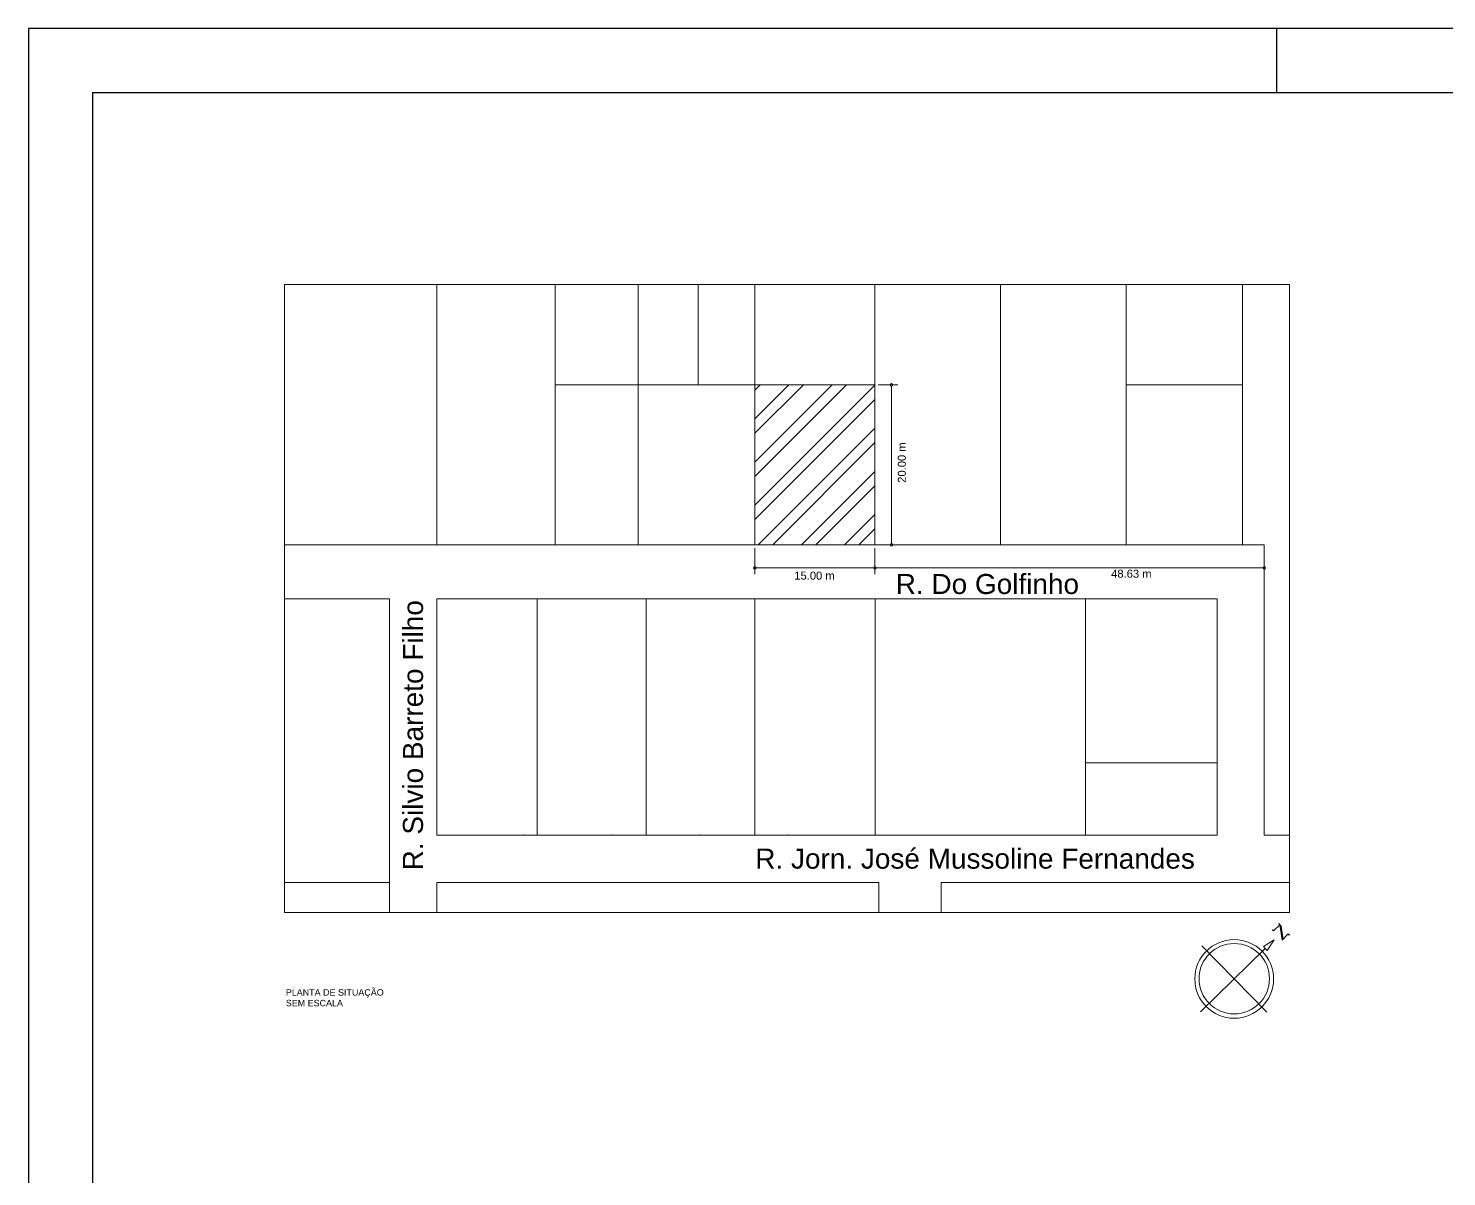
# Model space of a CAD drawing. Header units: millimetres. Extents: x 13 to 97.1, y 11.9 to 71.3.
# Drawn here: x 14.47 to 36.62, y 53.32 to 71.26 of the extents above; entities that cross this region are included whole.
import ezdxf

# ---------------------------------------------------------------- set-up
doc = ezdxf.new("R2010")
doc.units = ezdxf.units.MM
for name, color, linetype, lineweight in [('COTAS', 7, 'Continuous', 13), ('HACHURA', 7, 'Continuous', 13), ('TEXTO AMBIENTE', 7, 'Continuous', 30), ('TEXTO TÍTULO', 7, 'Continuous', 40), ('TRAÇO FINO', 7, 'Continuous', 13)]:
    doc.layers.add(name, color=color, linetype=linetype, lineweight=lineweight)
doc.styles.get("Standard").update_dxf_attribs({"font": 'arial.ttf'})
doc.dimstyles.new('Cota Projetos Arquitetônicos', dxfattribs={"dimtxt": 0.1, "dimasz": 0.04, "dimexe": 0.1, "dimexo": 0.05, "dimgap": 0.05, "dimtad": 4, "dimzin": 4, "dimdsep": 46, "dimtxsty": 'Standard', "dimblk": 'DOTBLANK', "dimcen": 0.09, "dimclrd": 7, "dimclre": 7, "dimclrt": 7, "dimadec": 0, "dimazin": 0, "dimtfac": 1, "dimtmove": 2, "dimatfit": 3, "dimfxl": 1, "dimtolj": 1, "dimtzin": 0, "dimlwd": 13, "dimlwe": 13, "dimarcsym": 0})

# ---------------------------------------------------------------- blocks, each defined once
blk = doc.blocks.new('_DotBlank')
at = {"color": 0, "linetype": 'ByBlock', "lineweight": -2}
blk.add_line((-0.5, 0), (-1, 0), dxfattribs=at)
blk.add_circle((0, 0), 0.5, dxfattribs=at)
blk = doc.blocks.new('*D8')
at = {"layer": 'COTAS', "color": 7, "linetype": 'Continuous', "lineweight": 13, "transparency": 16777216}
for p, q in [((25.818, 63.144), (25.818, 62.735)), ((27.693, 63.144), (27.693, 62.735)), ((27.653, 62.835), (25.858, 62.835))]:
    blk.add_line(p, q, dxfattribs=at)
at = {"layer": 'Defpoints', "color": 0, "transparency": 16777216}
for p in [(25.818, 63.194), (27.693, 63.194), (25.818, 62.835)]:
    blk.add_point(p, dxfattribs=at)
at = {"layer": 'COTAS', "color": 7, "lineweight": 13, "transparency": 16777216, "xscale": 0.04, "yscale": 0.04, "zscale": 0.04, "rotation": 180}
blk.add_blockref('_DotBlank', (25.818, 62.835), dxfattribs=at)
at = {"layer": 'COTAS', "color": 7, "lineweight": 13, "transparency": 16777216, "xscale": 0.04, "yscale": 0.04, "zscale": 0.04}
blk.add_blockref('_DotBlank', (27.693, 62.835), dxfattribs=at)
blk = doc.blocks.new('*D9')
at = {"layer": 'COTAS', "color": 7, "linetype": 'Continuous', "lineweight": 13, "transparency": 16777216}
for p, q in [((27.743, 65.694), (28.05, 65.694)), ((27.95, 65.654), (27.95, 63.234)), ((27.743, 63.194), (28.05, 63.194))]:
    blk.add_line(p, q, dxfattribs=at)
at = {"layer": 'Defpoints', "color": 0, "transparency": 16777216}
for p in [(27.693, 65.694), (27.693, 63.194), (27.95, 63.194)]:
    blk.add_point(p, dxfattribs=at)
at = {"layer": 'COTAS', "color": 7, "lineweight": 13, "transparency": 16777216, "xscale": 0.04, "yscale": 0.04, "zscale": 0.04}
for p, rotation in [((27.95, 65.694), 90), ((27.95, 63.194), 270)]:
    blk.add_blockref('_DotBlank', p, dxfattribs=dict(at, rotation=rotation))
blk = doc.blocks.new('*D7')
at = {"layer": 'COTAS', "color": 7, "linetype": 'Continuous', "lineweight": 13, "transparency": 16777216}
for p, q in [((27.693, 63.144), (27.693, 62.735)), ((33.773, 63.144), (33.773, 62.735)), ((27.733, 62.835), (33.733, 62.835))]:
    blk.add_line(p, q, dxfattribs=at)
at = {"layer": 'Defpoints', "color": 0, "transparency": 16777216}
for p in [(27.693, 63.194), (33.773, 63.194), (33.773, 62.835)]:
    blk.add_point(p, dxfattribs=at)
at = {"layer": 'COTAS', "color": 7, "lineweight": 13, "transparency": 16777216, "xscale": 0.04, "yscale": 0.04, "zscale": 0.04, "rotation": 180}
blk.add_blockref('_DotBlank', (27.693, 62.835), dxfattribs=at)
at = {"layer": 'COTAS', "color": 7, "lineweight": 13, "transparency": 16777216, "xscale": 0.04, "yscale": 0.04, "zscale": 0.04}
blk.add_blockref('_DotBlank', (33.773, 62.835), dxfattribs=at)

msp = doc.modelspace()

# ---------------------------------------------------------------- hatches: boundary and pattern name
at = {"layer": 'HACHURA'}
h = msp.add_hatch(dxfattribs=at)
h.set_pattern_fill('ANSI32', color=256, scale=0.05)
h.set_pattern_definition([(45, (-824.1925, -494.56155), (-0.3367596, 0.3367596), []), (45, (-823.968, -494.56155), (-0.3367596, 0.3367596), [])])
h.paths.add_polyline_path([(27.693, 65.694), (25.818, 65.694), (25.818, 63.194), (27.693, 63.194)])

# ---------------------------------------------------------------- linework, layer by layer
for p, q in [((97.07, 71.265), (14.47, 71.265)), ((14.47, 71.265), (14.47, 45.808)), ((33.97, 70.265), (33.97, 71.265)), ((15.47, 70.265), (96.07, 70.265)), ((15.47, 70.265), (15.47, 12.865))]:
    msp.add_line(p, q)
at = {"layer": 'TRAÇO FINO'}
for p, q in [((34.168, 67.265), (18.47, 67.265)), ((18.47, 67.265), (18.47, 57.45)), ((20.848, 67.265), (20.848, 63.194)), ((22.699, 67.265), (22.699, 63.194)), ((23.993, 67.265), (23.993, 63.194)), ((24.929, 65.694), (24.929, 67.265)), ((25.818, 65.694), (25.818, 67.265)), ((27.693, 65.693), (27.693, 67.265)), ((29.654, 63.194), (29.654, 67.265)), ((31.615, 63.194), (31.615, 67.265)), ((33.433, 63.194), (33.433, 67.265)), ((25.818, 65.694), (22.699, 65.694)), ((25.818, 63.194), (25.818, 65.694)), ((27.693, 65.694), (25.818, 65.694)), ((27.693, 63.194), (27.693, 65.694)), ((33.433, 65.694), (31.615, 65.694)), ((18.47, 63.194), (33.773, 63.194)), ((25.818, 63.194), (27.693, 63.194)), ((33.773, 58.66), (33.773, 63.194)), ((18.47, 62.352), (20.11, 62.352)), ((20.11, 62.352), (20.11, 57.922)), ((20.848, 62.352), (33.035, 62.352)), ((20.848, 62.352), (20.848, 58.66)), ((22.418, 62.352), (22.418, 58.66)), ((24.118, 62.352), (24.118, 58.66)), ((25.818, 62.352), (25.818, 58.66)), ((27.694, 62.352), (27.694, 58.66)), ((30.98, 62.352), (30.98, 58.66)), ((33.035, 62.352), (33.035, 58.66)), ((30.98, 58.66), (30.98, 59.792)), ((30.98, 59.792), (33.035, 59.792)), ((33.035, 58.66), (20.848, 58.66)), ((27.694, 58.66), (20.848, 58.66)), ((34.168, 58.66), (33.773, 58.66)), ((20.11, 57.922), (18.47, 57.922)), ((20.11, 57.922), (20.11, 57.45)), ((20.848, 57.922), (27.753, 57.922)), ((20.848, 57.922), (20.848, 57.45)), ((20.848, 57.922), (27.753, 57.922)), ((27.753, 57.922), (27.753, 57.45)), ((28.727, 57.922), (34.168, 57.922)), ((33.773, 57.922), (28.727, 57.922)), ((28.727, 57.922), (28.727, 57.45)), ((33.918, 57.163), (33.898, 57.182)), ((33.898, 57.182), (33.928, 57.172)), ((34.017, 57.26), (33.918, 57.163)), ((33.999, 57.278), (34.039, 57.239)), ((33.999, 57.278), (34.008, 57.25)), ((34.017, 57.26), (34.051, 57.02)), ((34.028, 57.249), (34.058, 57.028)), ((34.039, 57.239), (34.068, 57.037)), ((32.798, 56.929), (33.811, 55.894)), ((33.759, 56.919), (33.928, 57.025)), ((33.817, 56.857), (33.928, 57.025)), ((34.148, 57.116), (34.051, 57.02)), ((34.138, 57.107), (34.168, 57.096)), ((34.148, 57.116), (34.168, 57.096)), ((33.788, 56.888), (32.779, 55.9)), ((33.788, 56.888), (33.759, 56.919)), ((33.788, 56.888), (33.817, 56.857))]:
    msp.add_line(p, q, dxfattribs=at)
msp.add_lwpolyline([(18.47, 67.265), (34.168, 67.265), (34.168, 57.45), (18.47, 57.45)], close=True, dxfattribs=at)
for centre, radius in [((33.303, 56.413), 0.615), ((33.304, 56.417), 0.55)]:
    msp.add_circle(centre, radius, dxfattribs=at)
for p in [(22.217, 58.66), (22.217, 58.66), (23.586, 58.66), (23.586, 58.66), (24.956, 58.66), (24.956, 58.66), (26.325, 58.66), (26.325, 58.66)]:
    msp.add_point(p, dxfattribs=at)

# ---------------------------------------------------------------- texts
at = {"layer": 'TEXTO AMBIENTE', "char_height": 0.3125, "attachment_point": 1}
for s, width, insert in [('R. Do Golfinho', 4.97, (28.017, 62.74)), ('R. Jorn. José Mussoline Fernandes', 7.31895, (25.823, 58.449))]:
    msp.add_mtext_dynamic_manual_height_columns(s, width=width, gutter_width=1.562, heights=[0], dxfattribs=dict(at, insert=insert))
at = {"layer": 'TEXTO AMBIENTE', "insert": (20.321, 58.11), "char_height": 0.3125, "attachment_point": 1, "rotation": 90}
msp.add_mtext_dynamic_manual_height_columns('R. Silvio Barreto Filho', width=4.97, gutter_width=1.562, heights=[0], dxfattribs=at)
at = {"layer": 'TEXTO TÍTULO', "insert": (18.491, 56.253), "char_height": 0.1, "attachment_point": 1}
msp.add_mtext_dynamic_manual_height_columns('PLANTA DE SITUAÇÃO\\PSEM ESCALA', width=3.9242, gutter_width=12.5, heights=[0], dxfattribs=at)
at = {"layer": 'TRAÇO FINO', "insert": (28.049, 63.186), "char_height": 0.125, "attachment_point": 1, "rotation": 90}
msp.add_mtext_dynamic_manual_height_columns('\\pxqc;20.00 m', width=2.58963, gutter_width=1.562, heights=[0.044], dxfattribs=at)
at = {"layer": 'TRAÇO FINO', "char_height": 0.125, "attachment_point": 1}
for s, insert in [('\\pxqc,tc33;15.00 m', (25.812, 62.777)), ('\\pxqc,tc33;48.63 m', (30.761, 62.807))]:
    msp.add_mtext_dynamic_manual_height_columns(s, width=1.87185, gutter_width=1.562, heights=[0.0171], dxfattribs=dict(at, insert=insert))

# ---------------------------------------------------------------- dimensions: what is measured, and where the dimension line sits
at = {"layer": 'COTAS'}
dim = msp.add_aligned_dim(p1=(27.693, 65.694), p2=(27.693, 63.194), distance=0.257, text=' ', dimstyle='Cota Projetos Arquitetônicos', dxfattribs=at)
dim.commit()
dim.dimension.update_dxf_attribs({"geometry": '*D9', "text_midpoint": (27.95, 64.444)})
for base, p2, picture, middle in [((25.818, 62.835), (25.818, 63.194), '*D8', (26.755, 62.835)), ((33.773, 62.835), (33.773, 63.194), '*D7', (30.733, 62.835))]:
    dim = msp.add_linear_dim(base=base, p1=(27.693, 63.194), p2=p2, text=' ', dimstyle='Cota Projetos Arquitetônicos', dxfattribs=at)
    dim.commit()
    dim.dimension.update_dxf_attribs({"geometry": picture, "text_midpoint": middle})

doc.saveas('drawing.dxf')
